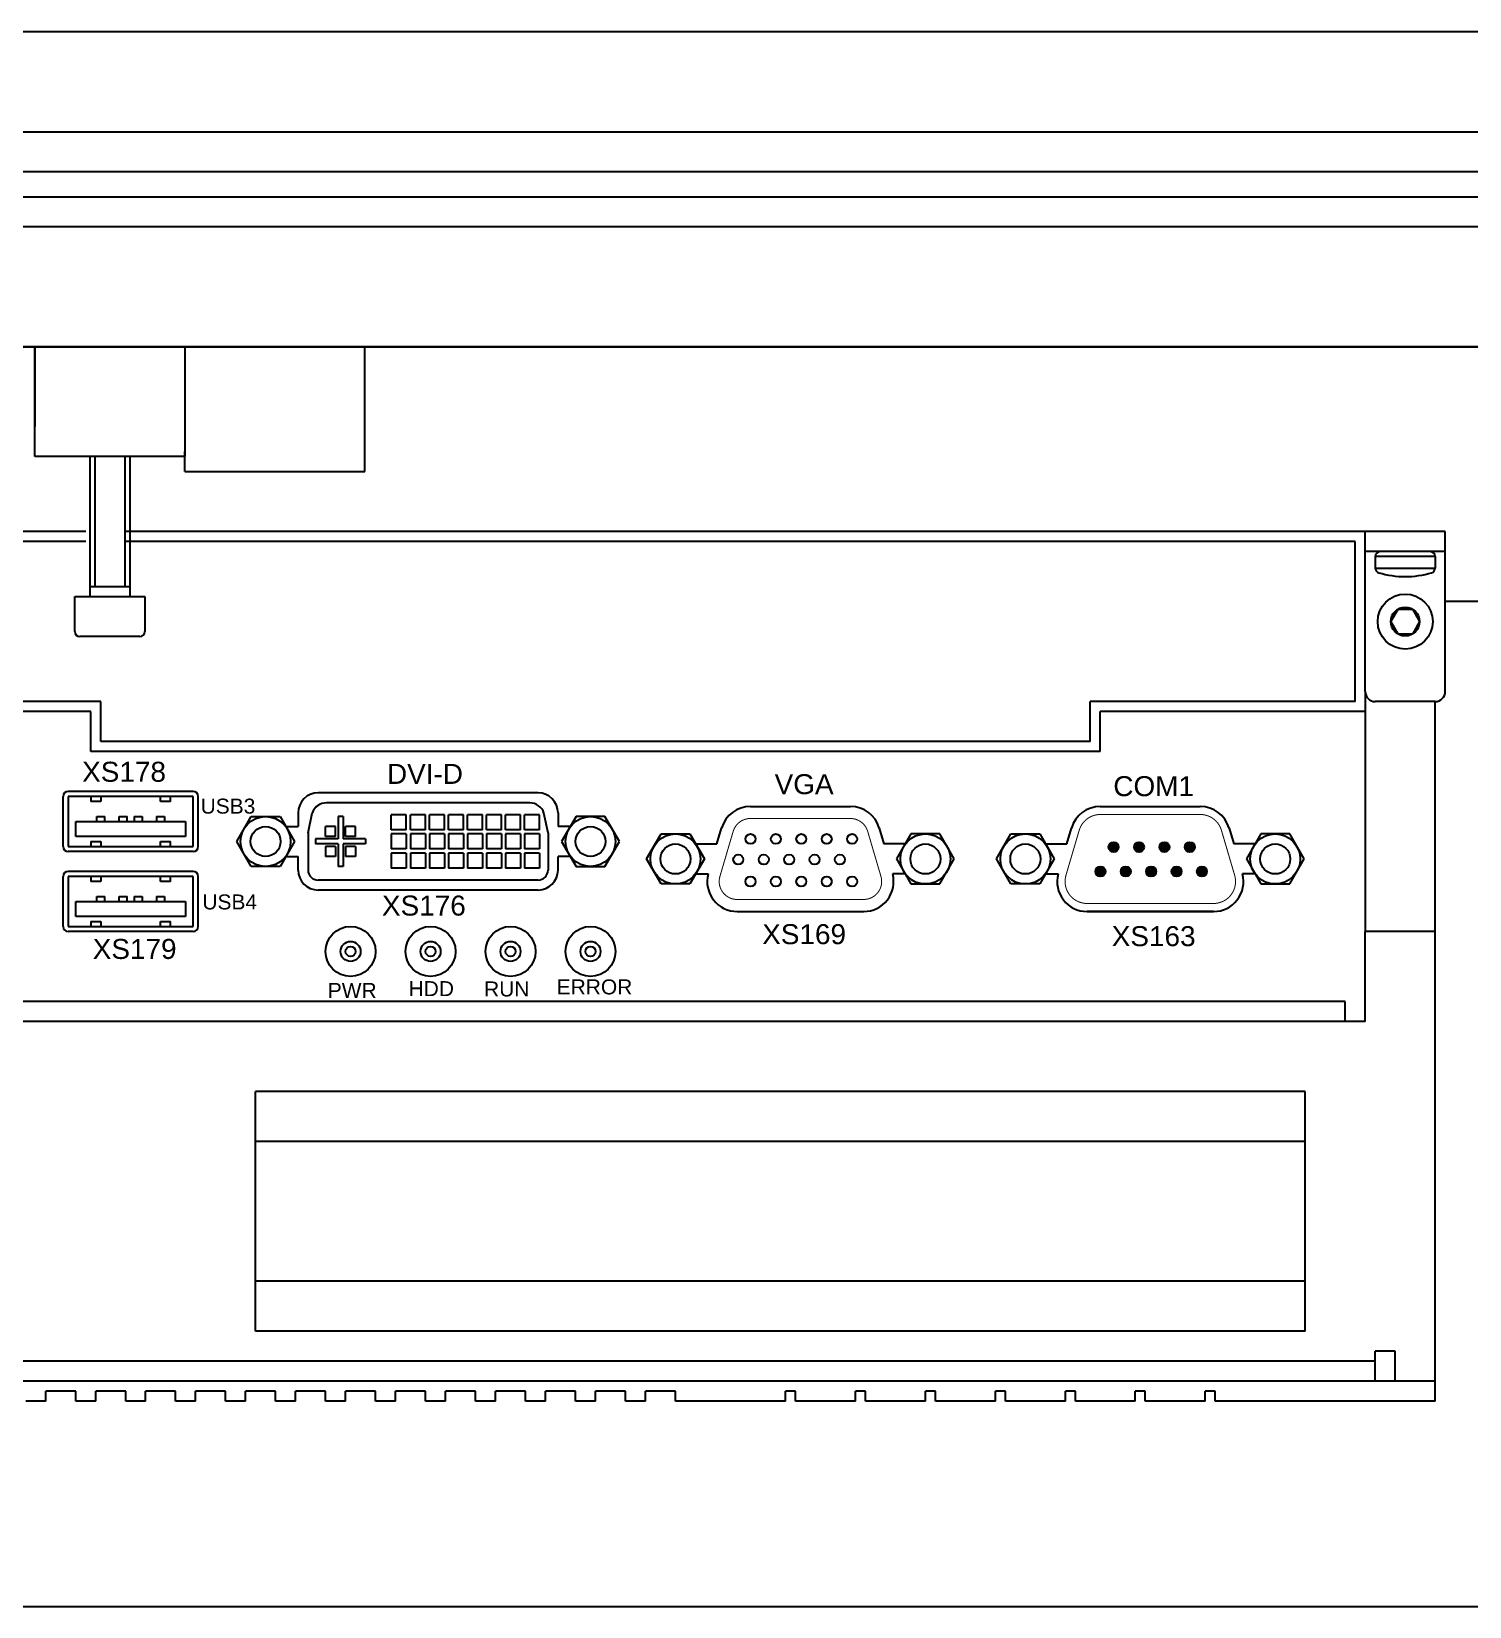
# Model space of a CAD drawing. Extents: x -2364 to 9601, y -871 to 1549.
# Drawn here: x 1607.4 to 1751.3, y 569.4 to 727 of the extents above; entities that cross this region are included whole.
import ezdxf

# ---------------------------------------------------------------- set-up
doc = ezdxf.new("R2010")
doc.units = 0
doc.layers.get('0').update_dxf_attribs({"linetype": 'CONTINUOUS'})

# ---------------------------------------------------------------- blocks, each defined once
blk = doc.blocks.new('DIN912_M3_TV')
for p, q in [((-1.44, 0), (-0.72, 1.25)), ((-0.72, -1.25), (-1.44, 0)), ((-0.72, 1.25), (0.72, 1.25)), ((0.72, 1.25), (1.44, 0)), ((1.44, 0), (0.72, -1.25)), ((0.72, -1.25), (-0.72, -1.25))]:
    blk.add_line(p, q)
for radius in [2.75, 1.44]:
    blk.add_circle((0, 0), radius)
blk = doc.blocks.new('DIN7985_M3_SV')
for p, q in [((0, 2.5), (0, -2.5)), ((0.5, 3), (0.5, -3)), ((0.5, 3), (1.64, 3)), ((1.64, -3), (1.64, 3)), ((0.5, -3), (1.64, -3))]:
    blk.add_line(p, q)
for centre, radius, start, end in [((0.5, 2.5), 0.5, 90, 180), ((1.64, 2.5), 0.5, 16.6015, 90), ((-6.75, 0), 9.25, 343.3985, 16.6015), ((0.5, -2.5), 0.5, 180, 270), ((1.64, -2.5), 0.5, 270, 343.3985)]:
    blk.add_arc(centre, radius, start, end)

msp = doc.modelspace()

# ---------------------------------------------------------------- linework, layer by layer
for p, q in [((1380.18725, 727.00193), (1850.43917, 727.00193)), ((1607.76063, 695.46948), (1607.76063, 687.46948)), ((1607.76063, 684.46948), (1607.76063, 695.46948)), ((1622.76063, 695.46948), (1622.76063, 684.46948)), ((1640.76063, 682.96948), (1640.76063, 695.46948)), ((1622.76063, 684.46948), (1607.76063, 684.46948)), ((1613.26063, 684.46948), (1613.26063, 670.46948)), ((1613.76063, 684.46948), (1613.76063, 671.46948)), ((1616.76063, 684.46948), (1616.76063, 671.46948)), ((1617.26063, 684.46948), (1617.26063, 670.46948)), ((1622.76063, 682.96948), (1622.76063, 684.96948)), ((1622.76063, 682.96948), (1640.76063, 682.96948)), ((1612.85141, 675.96948), (1502.41693, 675.96948)), ((1612.85141, 676.96948), (1503.05306, 676.96948)), ((1748.85141, 676.96948), (1616.85141, 676.96948)), ((1739.85141, 675.96948), (1616.85141, 675.96948)), ((1739.85141, 659.96948), (1739.85141, 675.96948)), ((1740.85141, 660.96948), (1740.85141, 676.96948)), ((1748.85141, 660.96948), (1748.85141, 676.96948)), ((1748.85141, 674.96948), (1740.85141, 674.96948)), ((1613.26063, 671.46948), (1617.26063, 671.46948)), ((1611.76063, 670.46948), (1618.76063, 670.46948)), ((1611.76063, 666.96948), (1611.76063, 670.46948)), ((1618.76063, 670.46948), (1618.76063, 666.96948)), ((1761.76063, 669.96948), (1748.85141, 669.96948)), ((1618.26063, 666.46948), (1612.26063, 666.46948)), ((1740.85141, 660.96948), (1740.85141, 636.96948)), ((1614.35141, 659.96948), (1548.85141, 659.96948)), ((1613.35141, 658.96948), (1549.85141, 658.96948)), ((1613.35141, 654.96948), (1613.35141, 658.96948)), ((1614.35141, 655.96948), (1614.35141, 659.96948)), ((1739.85141, 659.96948), (1713.35141, 659.96948)), ((1713.35141, 655.96948), (1713.35141, 659.96948)), ((1740.85141, 658.96948), (1714.35141, 658.96948)), ((1714.35141, 654.96948), (1714.35141, 658.96948)), ((1747.85141, 659.96948), (1741.85141, 659.96948)), ((1747.85141, 589.96948), (1747.85141, 659.96948)), ((1713.35141, 655.96948), (1614.35141, 655.96948)), ((1714.35141, 654.96948), (1613.35141, 654.96948)), ((1623.60141, 650.96948), (1611.10141, 650.96948)), ((1658.10141, 650.82948), (1636.10141, 650.82948)), ((1610.60141, 645.46948), (1610.60141, 650.46948)), ((1623.60141, 650.46948), (1611.10141, 650.46948)), ((1611.10141, 650.46948), (1611.10141, 645.46948)), ((1613.35141, 650.46948), (1613.35141, 649.96948)), ((1614.35141, 649.96948), (1613.35141, 649.96948)), ((1614.35141, 650.46948), (1614.35141, 649.96948)), ((1620.35141, 649.96948), (1620.35141, 650.46948)), ((1621.35141, 649.96948), (1620.35141, 649.96948)), ((1621.35141, 649.96948), (1621.35141, 650.46948)), ((1623.60141, 645.46948), (1623.60141, 650.46948)), ((1624.10141, 645.46948), (1624.10141, 650.46948)), ((1657.27027, 649.82948), (1636.93255, 649.82948)), ((1679.34789, 649.46948), (1689.35494, 649.46948)), ((1714.34789, 649.46948), (1724.35494, 649.46948)), ((1611.85141, 646.46948), (1611.85141, 647.96948)), ((1611.85141, 647.96948), (1622.85141, 647.96948)), ((1613.95141, 648.46948), (1614.75141, 648.46948)), ((1613.95141, 647.96948), (1613.95141, 648.46948)), ((1614.75141, 647.96948), (1614.75141, 648.46948)), ((1616.20141, 648.46948), (1617.00141, 648.46948)), ((1616.20141, 647.96948), (1616.20141, 648.46948)), ((1617.00141, 647.96948), (1617.00141, 648.46948)), ((1617.70141, 648.46948), (1618.50141, 648.46948)), ((1617.70141, 648.46948), (1617.70141, 647.96948)), ((1618.50141, 648.46948), (1618.50141, 647.96948)), ((1619.95141, 648.46948), (1620.75141, 648.46948)), ((1619.95141, 648.46948), (1619.95141, 647.96948)), ((1620.75141, 648.46948), (1620.75141, 647.96948)), ((1622.85141, 647.96948), (1622.85141, 646.46948)), ((1627.96466, 645.96948), (1629.40804, 648.46948)), ((1629.40804, 648.46948), (1632.29479, 648.46948)), ((1632.29479, 648.46948), (1633.73816, 645.96948)), ((1634.10141, 648.82948), (1634.10141, 647.46948)), ((1635.10141, 646.82948), (1635.50953, 648.80382)), ((1638.60141, 648.46948), (1638.10141, 648.46948)), ((1638.10141, 648.46948), (1638.10141, 646.21948)), ((1638.60141, 648.46948), (1638.60141, 646.21948)), ((1643.42641, 647.12448), (1643.42641, 648.62448)), ((1644.92641, 648.62448), (1643.42641, 648.62448)), ((1644.92641, 647.12448), (1644.92641, 648.62448)), ((1645.33141, 647.12448), (1645.33141, 648.62448)), ((1646.83141, 648.62448), (1645.33141, 648.62448)), ((1646.83141, 647.12448), (1646.83141, 648.62448)), ((1647.23641, 647.12448), (1647.23641, 648.62448)), ((1648.73641, 648.62448), (1647.23641, 648.62448)), ((1648.73641, 647.12448), (1648.73641, 648.62448)), ((1649.14141, 647.12448), (1649.14141, 648.62448)), ((1650.64141, 648.62448), (1649.14141, 648.62448)), ((1650.64141, 647.12448), (1650.64141, 648.62448)), ((1651.04641, 647.12448), (1651.04641, 648.62448)), ((1652.54641, 648.62448), (1651.04641, 648.62448)), ((1652.54641, 647.12448), (1652.54641, 648.62448)), ((1652.95141, 647.12448), (1652.95141, 648.62448)), ((1654.45141, 648.62448), (1652.95141, 648.62448)), ((1654.45141, 647.12448), (1654.45141, 648.62448)), ((1654.85641, 647.12448), (1654.85641, 648.62448)), ((1656.35641, 648.62448), (1654.85641, 648.62448)), ((1656.35641, 647.12448), (1656.35641, 648.62448)), ((1658.26141, 648.62448), (1656.76141, 648.62448)), ((1656.76141, 647.12448), (1656.76141, 648.62448)), ((1658.26141, 647.12448), (1658.26141, 648.62448)), ((1659.10141, 646.82948), (1658.6933, 648.80382)), ((1660.10141, 648.82948), (1660.10141, 647.46948)), ((1661.90804, 648.46948), (1660.46466, 645.96948)), ((1664.79479, 648.46948), (1661.90804, 648.46948)), ((1666.23816, 645.96948), (1664.79479, 648.46948)), ((1622.85141, 646.46948), (1611.85141, 646.46948)), ((1632.87214, 647.46948), (1634.10141, 647.46948)), ((1635.10141, 646.82948), (1635.10141, 643.10948)), ((1635.85141, 646.21948), (1635.85141, 645.71948)), ((1638.10141, 646.21948), (1635.85141, 646.21948)), ((1637.85141, 647.46948), (1636.85141, 647.46948)), ((1636.85141, 646.46948), (1636.85141, 647.46948)), ((1637.85141, 646.46948), (1636.85141, 646.46948)), ((1637.85141, 646.46948), (1637.85141, 647.46948)), ((1640.85141, 646.21948), (1638.60141, 646.21948)), ((1638.85141, 646.46948), (1638.85141, 647.46948)), ((1639.85141, 647.46948), (1638.85141, 647.46948)), ((1639.85141, 646.46948), (1638.85141, 646.46948)), ((1639.85141, 646.46948), (1639.85141, 647.46948)), ((1640.85141, 646.21948), (1640.85141, 645.71948)), ((1644.92641, 647.12448), (1643.42641, 647.12448)), ((1643.42641, 646.71948), (1643.42641, 645.21948)), ((1644.92641, 646.71948), (1643.42641, 646.71948)), ((1644.92641, 646.71948), (1644.92641, 645.21948)), ((1646.83141, 647.12448), (1645.33141, 647.12448)), ((1645.33141, 646.71948), (1645.33141, 645.21948)), ((1646.83141, 646.71948), (1645.33141, 646.71948)), ((1646.83141, 646.71948), (1646.83141, 645.21948)), ((1648.73641, 647.12448), (1647.23641, 647.12448)), ((1647.23641, 646.71948), (1647.23641, 645.21948)), ((1648.73641, 646.71948), (1647.23641, 646.71948)), ((1648.73641, 646.71948), (1648.73641, 645.21948)), ((1650.64141, 647.12448), (1649.14141, 647.12448)), ((1649.14141, 646.71948), (1649.14141, 645.21948)), ((1650.64141, 646.71948), (1649.14141, 646.71948)), ((1650.64141, 646.71948), (1650.64141, 645.21948)), ((1652.54641, 647.12448), (1651.04641, 647.12448)), ((1651.04641, 646.71948), (1651.04641, 645.21948)), ((1652.54641, 646.71948), (1651.04641, 646.71948)), ((1652.54641, 646.71948), (1652.54641, 645.21948)), ((1654.45141, 647.12448), (1652.95141, 647.12448)), ((1652.95141, 646.71948), (1652.95141, 645.21948)), ((1654.45141, 646.71948), (1652.95141, 646.71948)), ((1654.45141, 646.71948), (1654.45141, 645.21948)), ((1656.35641, 647.12448), (1654.85641, 647.12448)), ((1654.85641, 646.71948), (1654.85641, 645.21948)), ((1656.35641, 646.71948), (1654.85641, 646.71948)), ((1656.35641, 646.71948), (1656.35641, 645.21948)), ((1658.26141, 647.12448), (1656.76141, 647.12448)), ((1658.26141, 646.71948), (1656.76141, 646.71948)), ((1656.76141, 646.71948), (1656.76141, 645.21948)), ((1658.26141, 646.71948), (1658.26141, 645.21948)), ((1659.10141, 646.82948), (1659.10141, 643.10948)), ((1661.33069, 647.46948), (1660.10141, 647.46948)), ((1668.96466, 644.21948), (1670.40804, 646.71948)), ((1670.40804, 646.71948), (1673.29479, 646.71948)), ((1673.29479, 646.71948), (1674.73816, 644.21948)), ((1676.00023, 645.71948), (1676.46979, 647.31598)), ((1692.23303, 647.31598), (1692.70259, 645.71948)), ((1695.40804, 646.71948), (1693.96466, 644.21948)), ((1698.29479, 646.71948), (1695.40804, 646.71948)), ((1699.73816, 644.21948), (1698.29479, 646.71948)), ((1703.96466, 644.21948), (1705.40804, 646.71948)), ((1705.40804, 646.71948), (1708.29479, 646.71948)), ((1708.29479, 646.71948), (1709.73816, 644.21948)), ((1711.00023, 645.71948), (1711.46979, 647.31598)), ((1727.23303, 647.31598), (1727.70259, 645.71948)), ((1730.40804, 646.71948), (1728.96466, 644.21948)), ((1733.29479, 646.71948), (1730.40804, 646.71948)), ((1734.73816, 644.21948), (1733.29479, 646.71948)), ((1611.10141, 645.46948), (1623.60141, 645.46948)), ((1623.60141, 644.96948), (1611.10141, 644.96948)), ((1613.35141, 645.96948), (1614.35141, 645.96948)), ((1613.35141, 645.96948), (1613.35141, 645.46948)), ((1614.35141, 645.96948), (1614.35141, 645.46948)), ((1620.35141, 645.96948), (1621.35141, 645.96948)), ((1620.35141, 645.46948), (1620.35141, 645.96948)), ((1621.35141, 645.46948), (1621.35141, 645.96948)), ((1629.40804, 643.46948), (1627.96466, 645.96948)), ((1633.73816, 645.96948), (1632.29479, 643.46948)), ((1632.87214, 644.46948), (1634.10141, 644.46948)), ((1634.10141, 643.10948), (1634.10141, 644.46948)), ((1638.10141, 645.71948), (1635.85141, 645.71948)), ((1636.85141, 645.46948), (1636.85141, 644.46948)), ((1637.85141, 645.46948), (1636.85141, 645.46948)), ((1637.85141, 644.46948), (1636.85141, 644.46948)), ((1637.85141, 645.46948), (1637.85141, 644.46948)), ((1638.10141, 645.71948), (1638.10141, 643.46948)), ((1640.85141, 645.71948), (1638.60141, 645.71948)), ((1638.60141, 645.71948), (1638.60141, 643.46948)), ((1639.85141, 645.46948), (1638.85141, 645.46948)), ((1638.85141, 645.46948), (1638.85141, 644.46948)), ((1639.85141, 644.46948), (1638.85141, 644.46948)), ((1639.85141, 645.46948), (1639.85141, 644.46948)), ((1644.92641, 645.21948), (1643.42641, 645.21948)), ((1644.92641, 644.81448), (1643.42641, 644.81448)), ((1643.42641, 644.81448), (1643.42641, 643.31448)), ((1644.92641, 644.81448), (1644.92641, 643.31448)), ((1646.83141, 645.21948), (1645.33141, 645.21948)), ((1646.83141, 644.81448), (1645.33141, 644.81448)), ((1645.33141, 644.81448), (1645.33141, 643.31448)), ((1646.83141, 644.81448), (1646.83141, 643.31448)), ((1648.73641, 645.21948), (1647.23641, 645.21948)), ((1648.73641, 644.81448), (1647.23641, 644.81448)), ((1647.23641, 644.81448), (1647.23641, 643.31448)), ((1648.73641, 644.81448), (1648.73641, 643.31448)), ((1650.64141, 645.21948), (1649.14141, 645.21948)), ((1650.64141, 644.81448), (1649.14141, 644.81448)), ((1649.14141, 644.81448), (1649.14141, 643.31448)), ((1650.64141, 644.81448), (1650.64141, 643.31448)), ((1652.54641, 645.21948), (1651.04641, 645.21948)), ((1652.54641, 644.81448), (1651.04641, 644.81448)), ((1651.04641, 644.81448), (1651.04641, 643.31448)), ((1652.54641, 644.81448), (1652.54641, 643.31448)), ((1654.45141, 645.21948), (1652.95141, 645.21948)), ((1654.45141, 644.81448), (1652.95141, 644.81448)), ((1652.95141, 644.81448), (1652.95141, 643.31448)), ((1654.45141, 644.81448), (1654.45141, 643.31448)), ((1656.35641, 645.21948), (1654.85641, 645.21948)), ((1656.35641, 644.81448), (1654.85641, 644.81448)), ((1654.85641, 644.81448), (1654.85641, 643.31448)), ((1656.35641, 644.81448), (1656.35641, 643.31448)), ((1658.26141, 645.21948), (1656.76141, 645.21948)), ((1658.26141, 644.81448), (1656.76141, 644.81448)), ((1656.76141, 644.81448), (1656.76141, 643.31448)), ((1658.26141, 644.81448), (1658.26141, 643.31448)), ((1661.33069, 644.46948), (1660.10141, 644.46948)), ((1660.10141, 643.10948), (1660.10141, 644.46948)), ((1660.46466, 645.96948), (1661.90804, 643.46948)), ((1664.79479, 643.46948), (1666.23816, 645.96948)), ((1673.87214, 645.71948), (1676.00023, 645.71948)), ((1694.83069, 645.71948), (1692.70259, 645.71948)), ((1708.87214, 645.71948), (1711.00023, 645.71948)), ((1729.83069, 645.71948), (1727.70259, 645.71948)), ((1623.60141, 642.96948), (1611.10141, 642.96948)), ((1632.29479, 643.46948), (1629.40804, 643.46948)), ((1638.60141, 643.46948), (1638.10141, 643.46948)), ((1644.92641, 643.31448), (1643.42641, 643.31448)), ((1646.83141, 643.31448), (1645.33141, 643.31448)), ((1648.73641, 643.31448), (1647.23641, 643.31448)), ((1650.64141, 643.31448), (1649.14141, 643.31448)), ((1652.54641, 643.31448), (1651.04641, 643.31448)), ((1654.45141, 643.31448), (1652.95141, 643.31448)), ((1656.35641, 643.31448), (1654.85641, 643.31448)), ((1658.26141, 643.31448), (1656.76141, 643.31448)), ((1661.90804, 643.46948), (1664.79479, 643.46948)), ((1670.40804, 641.71948), (1668.96466, 644.21948)), ((1674.73816, 644.21948), (1673.29479, 641.71948)), ((1693.96466, 644.21948), (1695.40804, 641.71948)), ((1698.29479, 641.71948), (1699.73816, 644.21948)), ((1705.40804, 641.71948), (1703.96466, 644.21948)), ((1709.73816, 644.21948), (1708.29479, 641.71948)), ((1728.96466, 644.21948), (1730.40804, 641.71948)), ((1733.29479, 641.71948), (1734.73816, 644.21948)), ((1610.60141, 637.46948), (1610.60141, 642.46948)), ((1611.10141, 642.46948), (1611.10141, 637.46948)), ((1623.60141, 642.46948), (1611.10141, 642.46948)), ((1613.35141, 642.46948), (1613.35141, 641.96948)), ((1614.35141, 641.96948), (1613.35141, 641.96948)), ((1614.35141, 642.46948), (1614.35141, 641.96948)), ((1620.35141, 641.96948), (1620.35141, 642.46948)), ((1621.35141, 641.96948), (1620.35141, 641.96948)), ((1621.35141, 641.96948), (1621.35141, 642.46948)), ((1623.60141, 637.46948), (1623.60141, 642.46948)), ((1624.10141, 637.46948), (1624.10141, 642.46948)), ((1658.10141, 642.10948), (1636.10141, 642.10948)), ((1673.29479, 641.71948), (1670.40804, 641.71948)), ((1673.87214, 642.71948), (1675.11962, 642.71948)), ((1694.83069, 642.71948), (1693.5832, 642.71948)), ((1695.40804, 641.71948), (1698.29479, 641.71948)), ((1708.29479, 641.71948), (1705.40804, 641.71948)), ((1708.87214, 642.71948), (1710.11962, 642.71948)), ((1729.83069, 642.71948), (1728.5832, 642.71948)), ((1730.40804, 641.71948), (1733.29479, 641.71948)), ((1611.85141, 639.96948), (1622.85141, 639.96948)), ((1611.85141, 638.46948), (1611.85141, 639.96948)), ((1613.95141, 639.96948), (1613.95141, 640.46948)), ((1613.95141, 640.46948), (1614.75141, 640.46948)), ((1614.75141, 639.96948), (1614.75141, 640.46948)), ((1616.20141, 639.96948), (1616.20141, 640.46948)), ((1616.20141, 640.46948), (1617.00141, 640.46948)), ((1617.00141, 639.96948), (1617.00141, 640.46948)), ((1617.70141, 640.46948), (1617.70141, 639.96948)), ((1617.70141, 640.46948), (1618.50141, 640.46948)), ((1618.50141, 640.46948), (1618.50141, 639.96948)), ((1619.95141, 640.46948), (1619.95141, 639.96948)), ((1619.95141, 640.46948), (1620.75141, 640.46948)), ((1620.75141, 640.46948), (1620.75141, 639.96948)), ((1622.85141, 639.96948), (1622.85141, 638.46948)), ((1658.10141, 641.10948), (1636.10141, 641.10948)), ((1622.85141, 638.46948), (1611.85141, 638.46948)), ((1678.02436, 638.96948), (1690.67847, 638.96948)), ((1713.02436, 638.96948), (1725.67847, 638.96948)), ((1725.67847, 638.96948), (1713.02436, 638.96948)), ((1611.10141, 637.46948), (1623.60141, 637.46948)), ((1623.60141, 636.96948), (1611.10141, 636.96948)), ((1613.35141, 637.96948), (1613.35141, 637.46948)), ((1613.35141, 637.96948), (1614.35141, 637.96948)), ((1614.35141, 637.96948), (1614.35141, 637.46948)), ((1620.35141, 637.46948), (1620.35141, 637.96948)), ((1620.35141, 637.96948), (1621.35141, 637.96948)), ((1621.35141, 637.46948), (1621.35141, 637.96948)), ((1740.85141, 627.96948), (1740.85141, 636.96948)), ((1747.85141, 636.96948), (1740.85141, 636.96948)), ((1738.85141, 629.96948), (1491.87215, 629.96948)), ((1738.85141, 627.96948), (1738.85141, 629.96948)), ((1740.85141, 627.96948), (1491.96998, 627.96948)), ((1734.85141, 620.96948), (1629.85141, 620.96948)), ((1629.85141, 596.96948), (1629.85141, 620.96948)), ((1734.85141, 596.96948), (1734.85141, 620.96948)), ((1734.85141, 615.96948), (1629.85141, 615.96948)), ((1734.85141, 601.96948), (1629.85141, 601.96948)), ((1734.85141, 596.96948), (1629.85141, 596.96948)), ((1743.85141, 594.96948), (1741.85141, 594.96948)), ((1741.85141, 591.96948), (1741.85141, 594.96948)), ((1743.85141, 591.96948), (1743.85141, 594.96948)), ((1741.85141, 593.96948), (1493.00098, 593.96948)), ((1747.85141, 591.96948), (1493.43472, 591.96948)), ((1608.85141, 589.96948), (1608.85141, 590.96948)), ((1611.85141, 590.96948), (1608.85141, 590.96948)), ((1611.85141, 589.96948), (1611.85141, 590.96948)), ((1613.85141, 589.96948), (1613.85141, 590.96948)), ((1616.85141, 590.96948), (1613.85141, 590.96948)), ((1616.85141, 589.96948), (1616.85141, 590.96948)), ((1618.85141, 589.96948), (1618.85141, 590.96948)), ((1621.85141, 590.96948), (1618.85141, 590.96948)), ((1621.85141, 589.96948), (1621.85141, 590.96948)), ((1623.85141, 589.96948), (1623.85141, 590.96948)), ((1626.85141, 590.96948), (1623.85141, 590.96948)), ((1626.85141, 589.96948), (1626.85141, 590.96948)), ((1631.85141, 590.96948), (1628.85141, 590.96948)), ((1628.85141, 589.96948), (1628.85141, 590.96948)), ((1631.85141, 589.96948), (1631.85141, 590.96948)), ((1633.85141, 589.96948), (1633.85141, 590.96948)), ((1636.85141, 590.96948), (1633.85141, 590.96948)), ((1636.85141, 589.96948), (1636.85141, 590.96948)), ((1638.85141, 589.96948), (1638.85141, 590.96948)), ((1641.85141, 590.96948), (1638.85141, 590.96948)), ((1641.85141, 589.96948), (1641.85141, 590.96948)), ((1643.85141, 589.96948), (1643.85141, 590.96948)), ((1646.85141, 590.96948), (1643.85141, 590.96948)), ((1646.85141, 589.96948), (1646.85141, 590.96948)), ((1648.85141, 589.96948), (1648.85141, 590.96948)), ((1651.85141, 590.96948), (1648.85141, 590.96948)), ((1651.85141, 589.96948), (1651.85141, 590.96948)), ((1653.85141, 589.96948), (1653.85141, 590.96948)), ((1656.85141, 590.96948), (1653.85141, 590.96948)), ((1656.85141, 589.96948), (1656.85141, 590.96948)), ((1658.85141, 589.96948), (1658.85141, 590.96948)), ((1661.85141, 590.96948), (1658.85141, 590.96948)), ((1661.85141, 589.96948), (1661.85141, 590.96948)), ((1663.85141, 589.96948), (1663.85141, 590.96948)), ((1666.85141, 590.96948), (1663.85141, 590.96948)), ((1666.85141, 589.96948), (1666.85141, 590.96948)), ((1668.85141, 589.96948), (1668.85141, 590.96948)), ((1671.85141, 590.96948), (1668.85141, 590.96948)), ((1671.85141, 589.96948), (1671.85141, 590.96948)), ((1683.85141, 590.96948), (1682.85141, 590.96948)), ((1682.85141, 589.96948), (1682.85141, 590.96948)), ((1683.85141, 589.96948), (1683.85141, 590.96948)), ((1689.85141, 589.96948), (1689.85141, 590.96948)), ((1690.85141, 590.96948), (1689.85141, 590.96948)), ((1690.85141, 589.96948), (1690.85141, 590.96948)), ((1690.85141, 589.96948), (1690.85141, 590.96948)), ((1696.85141, 589.96948), (1696.85141, 590.96948)), ((1697.85141, 590.96948), (1696.85141, 590.96948)), ((1697.85141, 589.96948), (1697.85141, 590.96948)), ((1697.85141, 589.96948), (1697.85141, 590.96948)), ((1703.85141, 589.96948), (1703.85141, 590.96948)), ((1704.85141, 590.96948), (1703.85141, 590.96948)), ((1704.85141, 589.96948), (1704.85141, 590.96948)), ((1704.85141, 589.96948), (1704.85141, 590.96948)), ((1710.85141, 589.96948), (1710.85141, 590.96948)), ((1711.85141, 590.96948), (1710.85141, 590.96948)), ((1711.85141, 589.96948), (1711.85141, 590.96948)), ((1711.85141, 589.96948), (1711.85141, 590.96948)), ((1717.85141, 589.96948), (1717.85141, 590.96948)), ((1718.85141, 590.96948), (1717.85141, 590.96948)), ((1718.85141, 589.96948), (1718.85141, 590.96948)), ((1718.85141, 589.96948), (1718.85141, 590.96948)), ((1724.85141, 589.96948), (1724.85141, 590.96948)), ((1725.85141, 590.96948), (1724.85141, 590.96948)), ((1725.85141, 589.96948), (1725.85141, 590.96948)), ((1608.85141, 589.96948), (1606.85141, 589.96948)), ((1613.85141, 589.96948), (1611.85141, 589.96948)), ((1618.85141, 589.96948), (1616.85141, 589.96948)), ((1623.85141, 589.96948), (1621.85141, 589.96948)), ((1628.85141, 589.96948), (1626.85141, 589.96948)), ((1633.85141, 589.96948), (1631.85141, 589.96948)), ((1638.85141, 589.96948), (1636.85141, 589.96948)), ((1643.85141, 589.96948), (1641.85141, 589.96948)), ((1648.85141, 589.96948), (1646.85141, 589.96948)), ((1653.85141, 589.96948), (1651.85141, 589.96948)), ((1658.85141, 589.96948), (1656.85141, 589.96948)), ((1663.85141, 589.96948), (1661.85141, 589.96948)), ((1668.85141, 589.96948), (1666.85141, 589.96948)), ((1682.85141, 589.96948), (1671.85141, 589.96948)), ((1689.85141, 589.96948), (1683.85141, 589.96948)), ((1696.85141, 589.96948), (1690.85141, 589.96948)), ((1703.85141, 589.96948), (1697.85141, 589.96948)), ((1710.85141, 589.96948), (1704.85141, 589.96948)), ((1717.85141, 589.96948), (1711.85141, 589.96948)), ((1724.85141, 589.96948), (1718.85141, 589.96948)), ((1747.85141, 589.96948), (1725.85141, 589.96948)), ((1380.18725, 569.43702), (1850.43917, 569.43702))]:
    msp.add_line(p, q)
at = {"color": 7, "linetype": 'Continuous'}
for p, q in [((1415.35141, 716.96948), (1815.35142, 716.96948)), ((1815.35142, 712.96948), (1415.35141, 712.96948)), ((1385.35141, 710.46948), (1845.35142, 710.46948)), ((1845.35142, 707.46948), (1385.35141, 707.46948)), ((1845.35142, 695.46948), (1500.35141, 695.46948))]:
    msp.add_line(p, q, dxfattribs=at)
at = {"color": 8, "linetype": 'Continuous'}
msp.add_line((1835.85141, 695.41948), (1485.35142, 695.41948), dxfattribs=at)
at = {"const_width": 0.1}
msp.add_lwpolyline([(1658.10141, 642.10948), (1636.10141, 642.10948, -0.414213562), (1635.10141, 643.10948), (1635.10141, 646.82948), (1635.50953, 648.80382, -0.389264752), (1636.93255, 649.82948), (1657.27027, 649.82948, -0.322822806), (1658.6933, 648.80382), (1659.10141, 646.82948), (1659.10141, 643.10948, -0.414213562), (1658.10141, 642.10948, -1)], format="xyb", dxfattribs=at)
for points in [[(1690.67847, 640.16948, 0.1, 0.1, 0), (1678.02436, 640.16948, 0.1, 0.1, -0.500705616), (1676.2975, 642.47738, 0.1, 0.1, 0), (1677.62103, 646.97738, 0.1, 0.1, -0.332706414), (1679.34789, 648.26948, 0.1, 0.1, 0), (1689.35494, 648.26948, 0.1, 0.1, -0.332706414), (1691.08179, 646.97738, 0.1, 0.1, 0), (1692.40532, 642.47738, 0.1, 0.1, -0.500705616)], [(1725.67847, 639.76948, 0.1, 0.1, 0), (1713.02436, 639.76948, 0.1, 0.1, -0.500705616), (1710.91375, 642.59024, 0.1, 0.1, 0), (1712.23728, 647.09024, 0.1, 0.1, -0.332706414), (1714.34789, 648.66948, 0.1, 0.1, 0), (1724.35494, 648.66948, 0.1, 0.1, -0.332706414), (1726.46554, 647.09024, 0.1, 0.1, 0), (1727.78907, 642.59024, 0.1, 0.1, -0.500705616)]]:
    msp.add_lwpolyline(points, format="xyseb", close=True)
at = {"const_width": 0.5}
for points in [[(1715.43243, 645.41046, 1), (1715.93243, 645.41046, 1)], [(1717.97243, 645.41046, 1), (1718.47243, 645.41046, 1)], [(1720.51243, 645.41046, 1), (1721.01243, 645.41046, 1)], [(1723.05243, 645.41046, 1), (1723.55243, 645.41046, 1)], [(1714.10936, 642.96948, 1), (1714.60936, 642.96948, 1)], [(1716.64936, 642.96948, 1), (1717.14936, 642.96948, 1)], [(1719.18936, 642.96948, 1), (1719.68936, 642.96948, 1)], [(1721.72936, 642.96948, 1), (1722.22936, 642.96948, 1)], [(1724.26936, 642.96948, 1), (1724.76936, 642.96948, 1)]]:
    msp.add_lwpolyline(points, format="xyb", close=True, dxfattribs=at)
for centre, radius in [((1630.85141, 645.96948), 2.5), ((1663.35141, 645.96948), 2.5), ((1630.85141, 645.96948), 1.5), ((1663.35141, 645.96948), 1.5), ((1671.85141, 644.21948), 2.5), ((1679.35936, 646.21948), 0.5), ((1681.89936, 646.21948), 0.5), ((1684.43936, 646.21948), 0.5), ((1686.97936, 646.21948), 0.5), ((1689.51936, 646.21948), 0.5), ((1696.85141, 644.21948), 2.5), ((1706.85141, 644.21948), 2.5), ((1731.85141, 644.21948), 2.5), ((1671.85141, 644.21948), 1.5), ((1678.13532, 644.16046), 0.5), ((1680.68243, 644.16046), 0.5), ((1683.22243, 644.16046), 0.5), ((1685.76243, 644.16046), 0.5), ((1688.30243, 644.16046), 0.5), ((1696.85141, 644.21948), 1.5), ((1706.85141, 644.21948), 1.5), ((1715.68243, 645.41046), 0.5), ((1718.22243, 645.41046), 0.5), ((1720.76243, 645.41046), 0.5), ((1723.30243, 645.41046), 0.5), ((1731.85141, 644.21948), 1.5), ((1714.35936, 642.96948), 0.5), ((1716.89936, 642.96948), 0.5), ((1719.43936, 642.96948), 0.5), ((1721.97936, 642.96948), 0.5), ((1724.51936, 642.96948), 0.5), ((1679.35936, 641.96948), 0.5), ((1681.89936, 641.96948), 0.5), ((1684.43936, 641.96948), 0.5), ((1686.97936, 641.96948), 0.5), ((1689.51936, 641.96948), 0.5), ((1639.35141, 634.96948), 2.5), ((1647.35141, 634.96948), 2.5), ((1655.35141, 634.96948), 2.5), ((1663.35141, 634.96948), 2.5), ((1639.35141, 634.96948), 1), ((1639.35141, 634.96948), 0.5), ((1647.35141, 634.96948), 1), ((1647.35141, 634.96948), 0.5), ((1655.35141, 634.96948), 1), ((1655.35141, 634.96948), 0.5), ((1663.35141, 634.96948), 1), ((1663.35141, 634.96948), 0.5)]:
    msp.add_circle(centre, radius)
for centre, radius, start, end in [((1612.26063, 666.96948), 0.5, 180, 270), ((1618.26063, 666.96948), 0.5, 270, 0), ((1741.85141, 660.96948), 1, 180, 270), ((1747.85141, 660.96948), 1, 270, 0), ((1611.10141, 650.46948), 0.5, 90, 180), ((1623.60141, 650.46948), 0.5, 0, 90), ((1636.10141, 648.82948), 2, 90, 180), ((1658.10141, 648.82948), 2, 0, 90), ((1636.93255, 648.32948), 1.5, 90, 161.5650512), ((1657.27027, 648.32948), 1.5, 18.4349488, 90), ((1679.34789, 646.46948), 3, 90, 163.6104597), ((1689.35494, 646.46948), 3, 16.3895403, 90), ((1714.34789, 646.46948), 3, 90, 163.6104597), ((1724.35494, 646.46948), 3, 16.3895403, 90), ((1611.10141, 645.46948), 0.5, 180, 270), ((1623.60141, 645.46948), 0.5, 270, 0), ((1611.10141, 642.46948), 0.5, 90, 180), ((1623.60141, 642.46948), 0.5, 0, 90), ((1636.10141, 643.10948), 2, 180, 270), ((1636.10141, 643.10948), 1, 180, 270), ((1658.10141, 643.10948), 1, 270, 0), ((1658.10141, 643.10948), 2, 270, 0), ((1678.02436, 641.96948), 3, 165.5224878, 270), ((1690.67847, 641.96948), 3, 270, 14.4775122), ((1713.02436, 641.96948), 3, 165.5224878, 270), ((1725.67847, 641.96948), 3, 270, 14.4775122), ((1611.10141, 637.46948), 0.5, 180, 270), ((1623.60141, 637.46948), 0.5, 270, 0)]:
    msp.add_arc(centre, radius, start, end)

# ---------------------------------------------------------------- block references
for name, p, rotation in [('DIN7985_M3_SV', (1744.85141, 674.96948), 270), ('DIN912_M3_TV', (1744.85141, 667.96948), 180)]:
    msp.add_blockref(name, p, dxfattribs=dict(rotation=rotation))

# ---------------------------------------------------------------- texts
at = {"attachment_point": 8}
for s, insert, char_height, width in [('{\\fArial|b0|i0|c0|p34;XS178}', (1616.68914, 651.91689), 2, 20), ('\\fArial|b0|i0|c0|p34;DVI-D', (1646.79291, 651.73331), 2, 20), ('\\fArial|b0|i0|c0|p34;VGA', (1684.71928, 650.67467), 2, 20), ('\\fArial|b0|i0|c0|p34;COM1', (1719.68631, 650.47546), 2, 20), ('\\fArial|b0|i0|c0|p34;USB3', (1627.08571, 648.73543), 1.5, 7.5829617), ('\\fArial|b0|i0|c0|p34;USB4', (1627.26037, 639.15157), 1.5, 6.778791), ('{\\fArial|b0|i0|c0|p34;XS176}', (1646.68061, 638.52974), 2, 20), ('\\fArial|b0|i0|c0|p34;XS169', (1684.71928, 635.66968), 2, 20), ('{\\fArial|b0|i0|c0|p34;XS163}', (1719.68631, 635.47047), 2, 20), ('{\\fArial|b0|i0|c0|p34;XS179}', (1617.74804, 634.19066), 2, 20), ('\\fArial|b0|i0|c0|p34;HDD', (1647.42363, 630.49831), 1.5, 20), ('\\fArial|b0|i0|c0|p34;RUN', (1654.97755, 630.44307), 1.5, 20), ('\\fArial|b0|i0|c0|p34;ERROR', (1663.75049, 630.65209), 1.5, 20), ('\\fArial|b0|i0|c0|p34;PWR', (1639.51301, 630.3198), 1.5, 20)]:
    msp.add_mtext(s, dxfattribs=dict(at, insert=insert, char_height=char_height, width=width))

doc.saveas('drawing.dxf')
